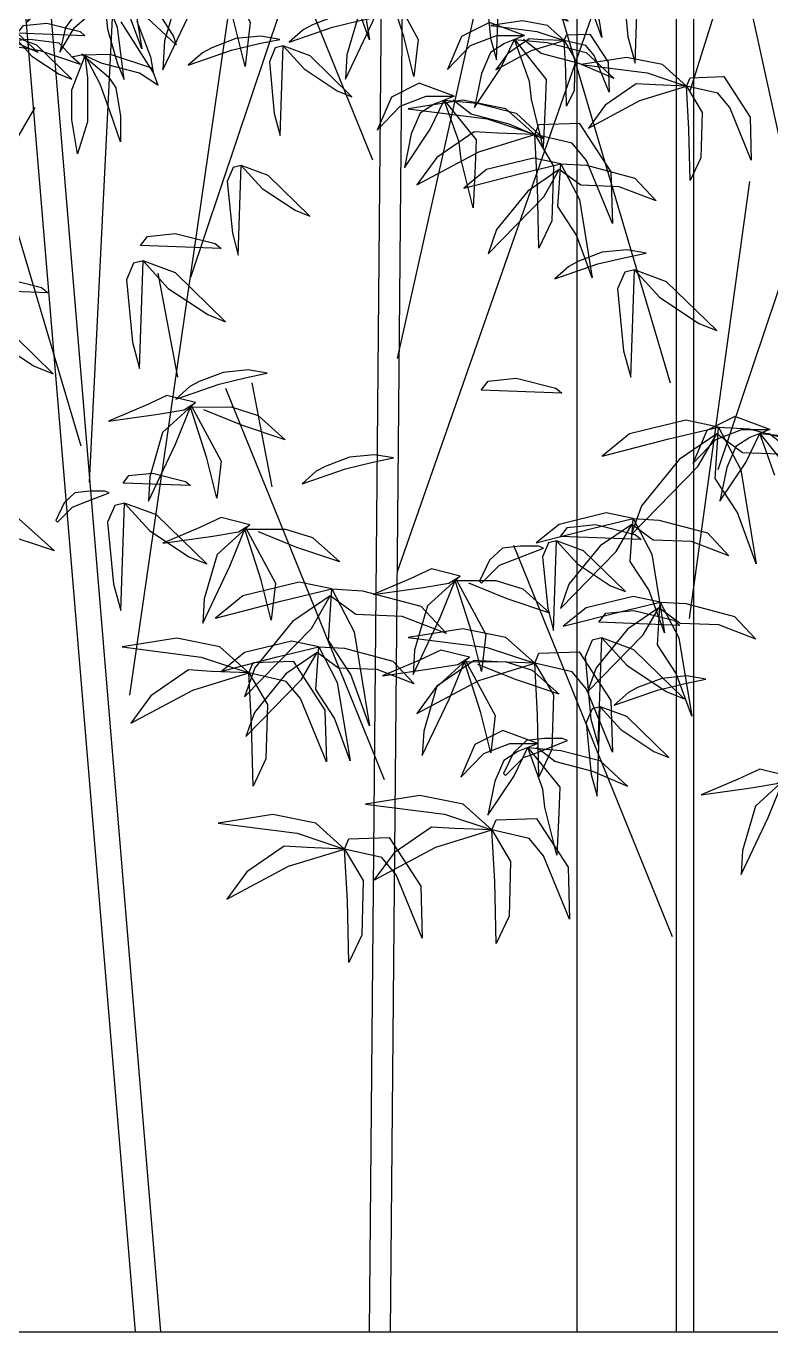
# Model space of a CAD drawing. Extents: x -1568 to -728, y -1287 to -990.
# Drawn here: x -1351.538 to -1349.355, y -1095.905 to -1092.078 of the extents above; entities that cross this region are included whole.
import ezdxf

# ---------------------------------------------------------------- set-up
doc = ezdxf.new("R2010")
doc.units = 0
doc.header["$LTSCALE"] = 5
doc.layers.get('0').update_dxf_attribs({"linetype": 'CONTINUOUS'})
doc.layers.add('绿化', color=3, linetype='CONTINUOUS')
doc.layers.add('路面边线', color=7, linetype='CONTINUOUS')

# ---------------------------------------------------------------- blocks, each defined once
blk = doc.blocks.new('tree104')
at = {"color": 0}
for points in [[(-3877, 19705), (-2234, 0)], [(-3636, 19725), (-1992, 0)], [(-2668, 8108), (-2184, 17863)], [(2928, 17412), (2928, 0)], [(3094, 17412), (3094, 0)], [(141, 15880), (0, 0)], [(341, 15878), (200, 0)], [(3062, 11840), (4055, 15007)], [(33, 11178), (-1480, 14912)], [(4292, 9666), (3204, 14629)], [(-2747, 8452), (-4464, 14228)], [(269, 9288), (1262, 13731)], [(-356, 13631), (-667, 13697), (-1205, 13566), (-1466, 13354), (-830, 13517), (-356, 13631), (-144, 13224), (3, 12326), (-177, 12816), (-389, 13142), (-356, 13631), (-63, 13615), (493, 13468), (737, 13207), (313, 13370), (-128, 13387), (-373, 13566), (-732, 13321), (-1091, 12881), (-1189, 12604), (-552, 13256), (-373, 13566)], [(2873, 9051), (1502, 13684)], [(-2499, 13438), (-2783, 13497), (-3277, 13378), (-3516, 13183), (-2932, 13333), (-2499, 13438), (-2304, 13064), (-2169, 12241), (-2334, 12690), (-2528, 12989), (-2499, 13438), (-2229, 13423), (-1720, 13288), (-1496, 13049), (-1885, 13198), (-2289, 13213), (-2513, 13378), (-2843, 13153), (-3172, 12749), (-3262, 12495), (-2678, 13094), (-2513, 13378)], [(1921, 13439), (1662, 13493), (1214, 13385), (996, 13208), (1526, 13344), (1921, 13439), (2098, 13099), (2220, 12351), (2071, 12759), (1894, 13031), (1921, 13439), (2166, 13425), (2628, 13303), (2832, 13086), (2479, 13222), (2111, 13235), (1907, 13385), (1608, 13181), (1309, 12814), (1227, 12582), (1758, 13126), (1907, 13385)], [(-1430, 13166), (-1756, 13248), (-2001, 13134), (-2425, 12954), (-1854, 13036), (-1560, 13085), (-1430, 13166), (-1805, 12824), (-1952, 12318), (-1968, 12040), (-1658, 12693), (-1478, 13134), (-1136, 12497), (-1185, 12073), (-1299, 12530), (-1486, 13114), (-1021, 13117), (-711, 13019), (-401, 12742), (-891, 12905), (-1332, 13085)], [(2571, 13131), (2480, 13108), (2411, 12949), (2468, 12356), (2537, 12106), (2571, 13131), (2810, 12869), (3186, 12618), (3357, 12550), (2879, 13017), (2571, 13131)], [(-1703, 10063), (-700, 13048)], [(222, 12890), (-50, 12958), (-254, 12863), (-608, 12713), (-132, 12781), (113, 12822), (222, 12890), (-91, 12604), (-213, 12183), (-227, 11952), (32, 12496), (181, 12863), (467, 12332), (426, 11979), (331, 12360), (175, 12847), (562, 12849), (821, 12768), (1079, 12536), (671, 12672), (304, 12822)], [(1243, 12990), (1167, 12971), (1110, 12838), (1157, 12344), (1214, 12135), (1243, 12990), (1442, 12771), (1756, 12563), (1898, 12506), (1499, 12895), (1243, 12990)], [(269, 7255), (2255, 12927)], [(-3450, 12479), (-3157, 12207), (-3523, 12364)], [(-2758, 12637), (-2897, 12446), (-2950, 12210), (-2810, 12446), (-2609, 12620)], [(-2042, 12637), (-1868, 12358), (-1841, 12280), (-2121, 12541)], [(-2513, 12585), (-2496, 12428), (-2400, 12097), (-2339, 11948), (-2400, 12446), (-2505, 12699)], [(-2217, 12507), (-2086, 12166), (-2060, 12018), (-2365, 12498)], [(-2284, 6074), (-1339, 12596)], [(108, 12551), (-74, 12583), (-312, 12559), (-542, 12472), (-629, 12424), (-764, 12305), (-352, 12448), (-90, 12512), (108, 12551)], [(-3354, 12391), (-3299, 12463), (-3077, 12486), (-2759, 12407), (-2712, 12367), (-3354, 12391)], [(1480, 12369), (1146, 12492), (880, 12359), (746, 12045), (965, 12273), (1213, 12369), (1480, 12369), (1289, 12292), (1156, 12207), (1070, 12007), (1003, 11683), (1251, 12055), (1384, 12331), (1689, 11950), (1679, 11702), (1660, 11303), (1546, 11760), (1527, 11931), (1384, 12331), (1698, 12302), (2070, 12207), (2336, 11959), (2003, 12102), (1641, 12197), (1470, 12331)], [(1859, 12320), (1700, 12463), (1462, 12510), (1160, 12463), (1597, 12407), (1859, 12320), (1652, 12328), (1525, 12336), (1319, 12193), (1208, 12042), (1549, 12225), (1859, 12320), (1882, 12375), (2105, 12383), (2279, 12114), (2287, 11828), (2144, 12177), (2065, 12272), (1859, 12320), (1962, 12145), (1954, 11844), (1882, 11693), (1874, 12034), (1859, 12320)], [(-3384, 12355), (-3448, 12339), (-3495, 12229), (-3456, 11817), (-3408, 11643), (-3384, 12355), (-3218, 12173), (-2957, 11999), (-2838, 11952), (-3171, 12276), (-3384, 12355)], [(-853, 12331), (-1035, 12363), (-1273, 12339), (-1503, 12252), (-1591, 12204), (-1726, 12085), (-1313, 12228), (-1051, 12291), (-853, 12331)], [(-2828, 12157), (-2959, 12296), (-3238, 12331), (-3439, 12314)], [(-3509, 12287), (-3142, 12226), (-2758, 12095), (-2837, 12165), (-2749, 12183), (-2470, 12191), (-2077, 12061), (-2016, 11895), (-2191, 12008), (-2557, 12104), (-2741, 12191), (-2487, 11973), (-2418, 11869), (-2374, 11598), (-2374, 11354), (-2470, 11642), (-2566, 11904), (-2714, 12183), (-2688, 11965), (-2688, 11546), (-2784, 11241), (-2837, 11563), (-2837, 11851), (-2712, 12167)], [(-820, 12269), (-896, 12250), (-953, 12117), (-906, 11624), (-849, 11415), (-820, 12269), (-621, 12051), (-307, 11842), (-165, 11785), (-564, 12174), (-820, 12269)], [(3027, 11886), (2798, 12092), (2455, 12160), (2021, 12092), (2650, 12012), (3027, 11886), (2730, 11897), (2547, 11909), (2250, 11703), (2090, 11486), (2581, 11749), (3027, 11886), (3061, 11966), (3381, 11977), (3632, 11589), (3644, 11178), (3438, 11681), (3324, 11818), (3027, 11886), (3175, 11635), (3164, 11201), (3061, 10984), (3049, 11475), (3027, 11886)], [(811, 11790), (477, 11914), (211, 11781), (77, 11467), (296, 11695), (544, 11790), (811, 11790), (620, 11714), (487, 11628), (401, 11429), (335, 11105), (582, 11476), (715, 11752), (1020, 11372), (1011, 11124), (992, 10724), (877, 11181), (858, 11352), (715, 11752), (1030, 11724), (1401, 11628), (1668, 11381), (1334, 11524), (973, 11619), (801, 11752)], [(1578, 11424), (1304, 11670), (893, 11753), (372, 11670), (1126, 11574), (1578, 11424), (1222, 11437), (1002, 11451), (646, 11204), (454, 10944), (1044, 11259), (1578, 11424), (1619, 11520), (2003, 11533), (2305, 11067), (2319, 10574), (2072, 11177), (1935, 11341), (1578, 11424), (1757, 11122), (1743, 10601), (1619, 10341), (1606, 10930), (1578, 11424)], [(-4264, 9834), (-3186, 11681)], [(3328, 8229), (4332, 11215)], [(-1221, 11128), (-1297, 11109), (-1354, 10976), (-1306, 10483), (-1249, 10274), (-1221, 11128), (-1021, 10910), (-708, 10701), (-566, 10644), (-964, 11033), (-1221, 11128)], [(1827, 11144), (1568, 11198), (1119, 11089), (902, 10912), (1432, 11048), (1827, 11144), (2004, 10804), (2126, 10056), (1977, 10464), (1800, 10736), (1827, 11144), (2072, 11130), (2534, 11008), (2738, 10790), (2385, 10926), (2017, 10940), (1813, 11089), (1514, 10885), (1215, 10518), (1133, 10287), (1664, 10831), (1813, 11089)], [(3056, 6807), (3630, 10976)], [(-2183, 10366), (-2116, 10452), (-1850, 10481), (-1469, 10385), (-1412, 10338), (-2183, 10366)], [(-2157, 10218), (-2248, 10196), (-2316, 10036), (-2259, 9444), (-2191, 9193), (-2157, 10218), (-1917, 9956), (-1541, 9706), (-1370, 9637), (-1849, 10104), (-2157, 10218)], [(2642, 10292), (2459, 10323), (2221, 10300), (1991, 10212), (1904, 10165), (1769, 10046), (2181, 10189), (2443, 10252), (2642, 10292)], [(-1826, 9109), (-2015, 10102)], [(2529, 10134), (2437, 10111), (2369, 9952), (2426, 9360), (2494, 9109), (2529, 10134), (2768, 9872), (3144, 9622), (3315, 9553), (2836, 10020), (2529, 10134)], [(-3910, 9944), (-3837, 10038), (-3544, 10070), (-3125, 9965), (-3062, 9913), (-3910, 9944)], [(-3881, 9781), (-3982, 9756), (-4057, 9581), (-3994, 8929), (-3919, 8653), (-3881, 9781), (-3618, 9493), (-3204, 9217), (-3016, 9142), (-3543, 9656), (-3881, 9781)], [(-973, 9146), (-1155, 9178), (-1393, 9154), (-1624, 9067), (-1711, 9019), (-1846, 8900), (-1433, 9043), (-1171, 9106), (-973, 9146)], [(1067, 8984), (1133, 9070), (1400, 9098), (1781, 9003), (1838, 8955), (1067, 8984)], [(145, 5267), (-1368, 9001)], [(-927, 8062), (-1116, 9054)], [(-1658, 8866), (-1930, 8934), (-2134, 8838), (-2488, 8689), (-2012, 8757), (-1767, 8798), (-1658, 8866), (-1971, 8580), (-2094, 8159), (-2107, 7927), (-1849, 8471), (-1699, 8838), (-1413, 8308), (-1454, 7955), (-1549, 8335), (-1706, 8822), (-1318, 8825), (-1060, 8743), (-801, 8512), (-1209, 8648), (-1577, 8798)], [(3821, 8610), (3488, 8734), (3221, 8600), (3088, 8286), (3307, 8515), (3554, 8610), (3821, 8610), (3630, 8534), (3497, 8448), (3412, 8248), (3345, 7925), (3592, 8296), (3726, 8572), (4030, 8191)], [(3869, 8172), (3726, 8572), (4040, 8543)], [(3983, 8439), (3811, 8572)], [(3331, 8633), (3021, 8698), (2482, 8568), (2221, 8355), (2858, 8519), (3331, 8633), (3544, 8225), (3691, 7327), (3511, 7817), (3299, 8143), (3331, 8633), (3625, 8616), (4180, 8470), (4425, 8209), (4001, 8372), (3560, 8388), (3315, 8568), (2956, 8323), (2597, 7882), (2499, 7605), (3135, 8258), (3315, 8568)], [(232, 8338), (50, 8369), (-189, 8346), (-419, 8258), (-506, 8211), (-641, 8092), (-228, 8235), (34, 8298), (232, 8338)], [(-2347, 8099), (-2292, 8171), (-2069, 8194), (-1752, 8115), (-1704, 8075), (-2347, 8099)], [(-4134, 7918), (-4493, 8008), (-4763, 7882), (-5230, 7684), (-4601, 7774), (-4278, 7828), (-4134, 7918), (-4547, 7541), (-4709, 6984), (-4727, 6679), (-4386, 7397), (-4188, 7882), (-3811, 7182), (-3865, 6715), (-3991, 7218), (-4197, 7861), (-3685, 7864), (-3344, 7756), (-3003, 7451), (-3542, 7631), (-4027, 7828)], [(-2522, 8020), (-2664, 8020), (-2807, 8004), (-2910, 7909), (-2990, 7742), (-2974, 7726), (-2831, 7869), (-2728, 7909), (-2482, 8004), (-2522, 8020)], [(-2336, 7908), (-2427, 7885), (-2496, 7725), (-2439, 7133), (-2370, 6882), (-2336, 7908), (-2097, 7646), (-1721, 7395), (-1550, 7327), (-2028, 7794), (-2336, 7908)], [(-1139, 7701), (-1411, 7769), (-1615, 7674), (-1969, 7524), (-1493, 7592), (-1248, 7633), (-1139, 7701), (-1452, 7416), (-1574, 6994), (-1588, 6763), (-1329, 7307), (-1180, 7674), (-894, 7144), (-935, 6790), (-1030, 7171), (-1186, 7658), (-799, 7660), (-540, 7579), (-282, 7348), (-690, 7484), (-1057, 7633)], [(2517, 7759), (2259, 7813), (1810, 7704), (1592, 7528), (2123, 7664), (2517, 7759), (2694, 7419), (2816, 6671), (2667, 7079), (2490, 7351), (2517, 7759), (2762, 7745), (3225, 7623), (3429, 7405), (3075, 7541), (2708, 7555), (2504, 7704), (2204, 7500), (1905, 7133), (1823, 6902), (2354, 7446), (2504, 7704)], [(1823, 7590), (1890, 7676), (2157, 7704), (2538, 7609), (2595, 7561), (1823, 7590)], [(1614, 7495), (1443, 7495), (1271, 7476), (1147, 7362), (1052, 7162), (1071, 7143), (1243, 7314), (1366, 7362), (1662, 7476), (1614, 7495)], [(2893, 3770), (1380, 7504)], [(1787, 7547), (1711, 7528), (1654, 7395), (1702, 6901), (1759, 6692), (1787, 7547), (1987, 7328), (2300, 7119), (2443, 7063), (2044, 7452), (1787, 7547)], [(867, 7211), (595, 7279), (391, 7184), (37, 7034), (514, 7102), (759, 7143), (867, 7211), (554, 6926), (432, 6504), (418, 6273), (677, 6817), (827, 7184), (1112, 6654), (1071, 6300), (976, 6681), (820, 7168), (1207, 7170), (1466, 7089), (1724, 6858), (1316, 6994), (949, 7143)], [(-356, 7088), (-667, 7153), (-1205, 7023), (-1466, 6810), (-830, 6974), (-356, 7088), (-144, 6680), (3, 5782), (-177, 6272), (-389, 6598), (-356, 7088), (-63, 7071), (493, 6925), (737, 6664), (313, 6827), (-128, 6843), (-373, 7023), (-732, 6778), (-1091, 6337), (-1189, 6060), (-552, 6712), (-373, 7023)], [(2776, 6963), (2518, 7017), (2069, 6908), (1851, 6732), (2382, 6868), (2776, 6963), (2953, 6623), (3076, 5875), (2926, 6283), (2749, 6555), (2776, 6963), (3021, 6949), (3484, 6827), (3688, 6609), (3334, 6745), (2967, 6759), (2763, 6908), (2464, 6704), (2164, 6337), (2083, 6106), (2613, 6650), (2763, 6908)], [(2191, 6770), (2258, 6856), (2524, 6884), (2905, 6789), (2962, 6741), (2191, 6770)], [(-1150, 6289), (-1424, 6535), (-1835, 6618), (-2356, 6535), (-1602, 6439), (-1150, 6289), (-1506, 6302), (-1725, 6316), (-2082, 6069), (-2274, 5809), (-1684, 6124), (-1150, 6289), (-1108, 6385), (-725, 6398), (-423, 5932), (-409, 5439), (-656, 6042), (-793, 6206), (-1150, 6289), (-971, 5987), (-985, 5466), (-1108, 5206), (-1122, 5795), (-1150, 6289)], [(1578, 6379), (1304, 6626), (893, 6708), (372, 6626), (1126, 6530), (1578, 6379), (1222, 6393), (1002, 6407), (646, 6160), (454, 5900), (1044, 6215), (1578, 6379), (1619, 6475), (2003, 6489), (2305, 6023), (2319, 5530), (2072, 6133), (1935, 6297), (1578, 6379), (1757, 6078), (1743, 5557), (1619, 5297), (1606, 5886), (1578, 6379)], [(2217, 6622), (2126, 6599), (2058, 6440), (2115, 5847), (2183, 5597), (2217, 6622), (2457, 6360), (2833, 6109), (3004, 6041), (2525, 6508), (2217, 6622)], [(-482, 6536), (-741, 6591), (-1190, 6482), (-1407, 6305), (-877, 6441), (-482, 6536), (-305, 6196), (-183, 5449), (-333, 5857), (-510, 6128), (-482, 6536), (-237, 6523), (225, 6400), (429, 6183), (75, 6319), (-292, 6332), (-496, 6482), (-795, 6278), (-1095, 5911), (-1176, 5680), (-646, 6224), (-496, 6482)], [(955, 6437), (683, 6505), (479, 6410), (125, 6260), (601, 6328), (846, 6369), (955, 6437), (642, 6152), (519, 5730), (506, 5499), (764, 6043), (914, 6410), (1200, 5880), (1159, 5526), (1064, 5907), (907, 6394), (1295, 6396), (1553, 6315), (1812, 6084), (1404, 6220), (1036, 6369)], [(3210, 6227), (3028, 6259), (2790, 6235), (2559, 6148), (2472, 6100), (2337, 5981), (2750, 6124), (3012, 6187), (3210, 6227)], [(2201, 5965), (2125, 5946), (2068, 5813), (2116, 5319), (2173, 5110), (2201, 5965), (2401, 5746), (2714, 5538), (2857, 5481), (2458, 5870), (2201, 5965)], [(1608, 5614), (1275, 5738), (1008, 5605), (875, 5291), (1094, 5519), (1342, 5614), (1608, 5614), (1418, 5538), (1284, 5453), (1199, 5253), (1132, 4929), (1380, 5300), (1513, 5576), (1818, 5196), (1808, 4948), (1789, 4548), (1675, 5005), (1656, 5177), (1513, 5576), (1827, 5548), (2198, 5453), (2465, 5205), (2132, 5348), (1770, 5443), (1599, 5576)], [(1842, 5660), (1671, 5660), (1499, 5641), (1375, 5526), (1280, 5327), (1299, 5308), (1471, 5479), (1594, 5526), (1890, 5641), (1842, 5660)], [(3996, 5301), (3724, 5369), (3520, 5274), (3166, 5124), (3642, 5192), (3887, 5233), (3996, 5301), (3683, 5016), (3560, 4594), (3547, 4363), (3805, 4907), (3955, 5274), (4241, 4744), (4200, 4390), (4105, 4771), (3948, 5258), (4336, 5260), (4594, 5179), (4853, 4948), (4445, 5084), (4077, 5233)], [(1169, 4789), (895, 5036), (484, 5118), (-37, 5036), (717, 4940), (1169, 4789), (813, 4803), (593, 4816), (237, 4570), (45, 4309), (634, 4625), (1169, 4789), (1210, 4885), (1594, 4899), (1896, 4433), (1909, 3939), (1663, 4542), (1526, 4707), (1169, 4789), (1347, 4488), (1334, 3967), (1210, 3706), (1197, 4296), (1169, 4789)], [(-235, 4607), (-509, 4854), (-921, 4936), (-1442, 4854), (-688, 4758), (-235, 4607), (-592, 4621), (-811, 4635), (-1167, 4388), (-1359, 4128), (-770, 4443), (-235, 4607), (-194, 4703), (190, 4717), (492, 4251), (505, 3758), (258, 4361), (121, 4525), (-235, 4607), (-57, 4306), (-71, 3785), (-194, 3525), (-208, 4114), (-235, 4607)]]:
    blk.add_lwpolyline(points, dxfattribs=at)

msp = doc.modelspace()

# ---------------------------------------------------------------- linework, layer by layer
at = {"layer": '绿化'}
msp.add_line((-1367.24612, -1095.90477), (-1339.29167, -1095.90477), dxfattribs=at)
at = {"layer": '路面边线'}
msp.add_line((-1349.92277, -1095.90477), (-1349.92277, -1060.89878), dxfattribs=at)

# ---------------------------------------------------------------- block references
at = {"color": 74, "xscale": 0.0003072000108659267, "yscale": 0.0003072000108659267, "zscale": 0.0003072000000000001}
msp.add_blockref('tree104', (-1350.53219, -1095.90477), dxfattribs=at)

doc.saveas('drawing.dxf')
